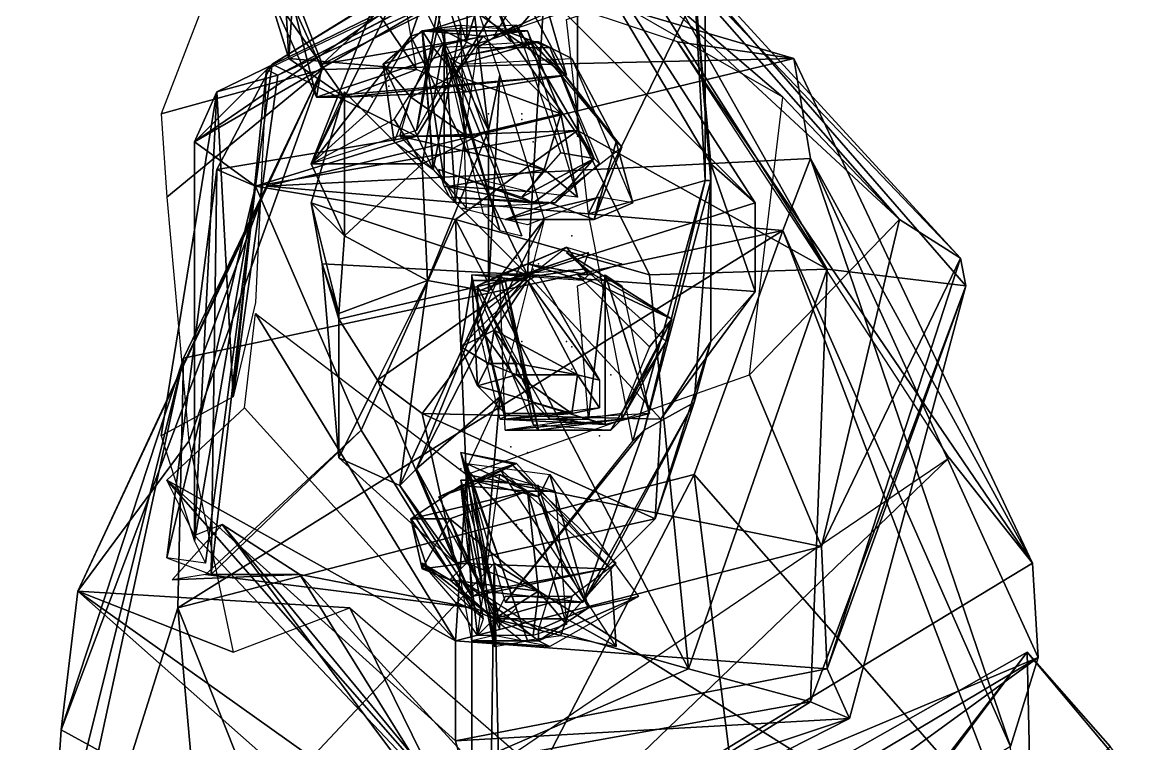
# Model space of a CAD drawing. Extents: x 4.9 to 9.1, y -6.1 to 13.5.
# Drawn here: x 7.2452 to 7.5819, y 5.7393 to 5.956 of the extents above; entities that cross this region are included whole.
import ezdxf

# ---------------------------------------------------------------- set-up
doc = ezdxf.new("R2010")
doc.units = 0
doc.layers.get('0').update_dxf_attribs({"linetype": 'CONTINUOUS'})

msp = doc.modelspace()

# ---------------------------------------------------------------- linework, layer by layer
at = {"color": 0}
for p in [(7.38357, 5.95513, -1.80833), (7.38691, 5.95347, -1.71333), (7.39024, 5.94847, -1.615), (7.33857, 5.94513, -1.30333), (7.35524, 5.9368, -1.4), (7.35024, 5.93347, -1.37667), (7.36857, 5.93013, -1.88167), (7.38524, 5.92847, -1.81), (7.38524, 5.92847, -1.80167), (7.39524, 5.92847, -1.72667), (7.39524, 5.9268, -1.73167), (7.36024, 5.92013, -1.45167), (7.39857, 5.92013, -1.63667), (7.41191, 5.9218, -1.63167), (7.41024, 5.8918, -1.61), (7.38191, 5.88513, -1.26167), (7.39357, 5.88513, -1.28667), (7.39357, 5.88513, -1.28667), (7.39857, 5.8818, -1.20167), (7.40024, 5.88347, -1.70333), (7.41357, 5.8618, -1.60167), (7.38357, 5.85847, -1.85167), (7.39524, 5.86013, -1.775), (7.39524, 5.86013, -1.775), (7.40857, 5.86013, -0.58), (7.41024, 5.86013, -1.7), (7.41024, 5.85847, -1.70167), (7.41024, 5.8518, -0.42167), (7.41024, 5.8518, -0.42167), (7.42191, 5.85013, -0.47), (7.42191, 5.85013, -0.47), (7.41857, 5.8318, -1.7), (7.39191, 5.82847, -1.64167), (7.39691, 5.8268, -1.59333), (7.37691, 5.8218, -1.59), (7.39357, 5.80513, -1.88167), (7.39524, 5.80347, -1.57833), (7.39857, 5.79847, -1.71333), (7.39857, 5.79847, -1.71333), (7.39691, 5.79013, -1.64667), (7.39691, 5.79013, -1.64667), (7.39191, 5.78347, -1.565), (7.41357, 5.78347, -1.56833)]:
    msp.add_point(p, dxfattribs=at)
for points in [[(7.33191, 5.91347, -1.37667), (7.38524, 6.04847, -1.445), (7.36357, 5.92347, -1.45167)], [(7.38524, 6.04847, -1.445), (7.33191, 5.91347, -1.37667), (7.38691, 6.02347, -1.385)], [(7.38024, 6.00513, -1.54), (7.36357, 5.92347, -1.45167), (7.38524, 6.04847, -1.445)], [(7.40191, 5.96347, -1.485), (7.35691, 6.0368, -1.34333), (7.40857, 5.94013, -1.41167)], [(7.35857, 5.97513, -1.295), (7.40857, 5.94013, -1.41167), (7.35691, 6.0368, -1.34333)], [(7.32524, 5.94513, -1.40667), (7.33024, 6.02347, -1.455), (7.31857, 5.9668, -1.48333)], [(7.33024, 6.02347, -1.455), (7.32524, 5.94513, -1.40667), (7.32191, 6.00347, -1.36833)], [(7.36191, 5.9518, -1.255), (7.38691, 6.02347, -1.385), (7.33191, 5.91347, -1.37667)], [(7.38691, 6.02347, -1.385), (7.36191, 5.9518, -1.255), (7.40191, 5.96513, -1.25833)], [(7.44691, 5.96847, -1.48833), (7.38691, 6.02347, -1.385), (7.45191, 5.91347, -1.40167)], [(7.46524, 5.9018, -1.29667), (7.45191, 5.91347, -1.40167), (7.38691, 6.02347, -1.385)], [(7.38691, 6.02347, -1.385), (7.40191, 5.96513, -1.25833), (7.46524, 5.9018, -1.29667)], [(7.37857, 5.95013, -1.51667), (7.40024, 6.02013, -1.62), (7.36357, 5.99513, -1.62167)], [(7.40024, 6.02013, -1.62), (7.37857, 5.95013, -1.51667), (7.38024, 6.00513, -1.54)], [(7.32024, 5.94347, -0.45167), (7.41857, 6.00347, -0.61833), (7.29691, 5.92013, -0.635)], [(7.42357, 5.99347, -0.79167), (7.29691, 5.92013, -0.635), (7.41857, 6.00347, -0.61833)], [(7.41857, 6.00347, -0.61833), (7.32024, 5.94347, -0.45167), (7.41191, 6.00013, -0.44167)], [(7.36357, 5.9418, -1.31333), (7.32191, 6.00347, -1.36833), (7.32524, 5.94513, -1.40667)], [(7.32191, 6.00347, -1.36833), (7.36357, 5.9418, -1.31333), (7.35857, 5.9718, -1.295)], [(7.36357, 5.92347, -1.45167), (7.38024, 6.00513, -1.54), (7.37857, 5.95013, -1.51667)], [(7.39191, 5.95013, -1.60833), (7.36857, 6.00513, -1.66), (7.38357, 5.95847, -1.66667)], [(7.36857, 6.00513, -1.66), (7.39191, 5.95013, -1.60833), (7.37357, 6.0018, -1.61)], [(7.41857, 6.00347, -0.61833), (7.41191, 6.00013, -0.44167), (7.48691, 5.8818, -0.44667)], [(7.48691, 5.8818, -0.44667), (7.52857, 5.8768, -0.62333), (7.41857, 6.00347, -0.61833)], [(7.52691, 5.88513, -0.805), (7.41857, 6.00347, -0.61833), (7.52857, 5.8768, -0.62333)], [(7.41857, 6.00347, -0.61833), (7.52691, 5.88513, -0.805), (7.42357, 5.99347, -0.79167)], [(7.36357, 5.9218, -0.40667), (7.41191, 6.00013, -0.44167), (7.32024, 5.94347, -0.45167)], [(7.41191, 6.00013, -0.44167), (7.36357, 5.9218, -0.40667), (7.41191, 5.92347, -0.32833)], [(7.41191, 5.92347, -0.32833), (7.48691, 5.8818, -0.44667), (7.41191, 6.00013, -0.44167)], [(7.38524, 5.92347, -1.52667), (7.36191, 5.9968, -1.62167), (7.38024, 5.96513, -1.635)], [(7.36191, 5.9968, -1.62167), (7.38524, 5.92347, -1.52667), (7.37191, 5.95013, -1.51)], [(7.33524, 5.9418, -0.15667), (7.31191, 5.99347, -0.42333), (7.28691, 5.92847, -0.42167)], [(7.29691, 5.92013, -0.635), (7.42357, 5.99347, -0.79167), (7.30357, 5.93513, -0.81167)], [(7.32191, 5.94013, -1.02333), (7.30357, 5.93513, -0.81167), (7.42357, 5.99347, -0.79167)], [(7.47691, 5.94513, -0.15667), (7.44191, 5.95013, -0.39167), (7.31191, 5.99347, -0.42333)], [(7.31191, 5.99347, -0.42333), (7.33524, 5.9418, -0.15667), (7.47691, 5.94513, -0.15667)], [(7.42357, 5.99347, -0.79167), (7.41524, 5.98347, -1.01833), (7.32191, 5.94013, -1.02333)], [(7.42357, 5.99347, -0.79167), (7.50857, 5.8968, -1.02333), (7.41524, 5.98347, -1.01833)], [(7.50857, 5.8968, -1.02333), (7.42357, 5.99347, -0.79167), (7.52691, 5.88513, -0.805)], [(7.38691, 5.9918, -1.51333), (7.33524, 5.94347, -1.50667), (7.32357, 5.97347, -1.49667)], [(7.38691, 5.9918, -1.51333), (7.38191, 5.9668, -1.525), (7.33524, 5.94347, -1.50667)], [(7.39524, 5.97847, -1.265), (7.32191, 5.94013, -1.02333), (7.41524, 5.98347, -1.01833)], [(7.41524, 5.98347, -1.01833), (7.47357, 5.93347, -1.265), (7.39524, 5.97847, -1.265)], [(7.47357, 5.93347, -1.265), (7.41524, 5.98347, -1.01833), (7.50857, 5.8968, -1.02333)], [(7.32191, 5.94013, -1.02333), (7.39524, 5.97847, -1.265), (7.31857, 5.9418, -1.25333)], [(7.32357, 5.97347, -1.49667), (7.33357, 5.93347, -1.48333), (7.31857, 5.9668, -1.48333)], [(7.33357, 5.93347, -1.48333), (7.32357, 5.97347, -1.49667), (7.33524, 5.94347, -1.50667)], [(7.40857, 5.94013, -1.41167), (7.35857, 5.97513, -1.295), (7.37857, 5.93513, -1.31833)], [(7.45024, 5.97013, -1.57667), (7.41524, 5.89847, -1.63667), (7.40857, 5.9568, -1.61667)], [(7.41524, 5.89847, -1.63667), (7.45024, 5.97013, -1.57667), (7.45024, 5.90847, -1.57667)], [(7.44691, 5.96847, -1.48833), (7.45024, 5.90847, -1.57667), (7.45024, 5.97013, -1.57667)], [(7.34191, 5.93347, -1.41333), (7.31857, 5.9668, -1.48333), (7.33357, 5.93347, -1.48333)], [(7.31857, 5.9668, -1.48333), (7.34191, 5.93347, -1.41333), (7.32524, 5.94513, -1.40667)], [(7.39357, 5.95347, -1.48667), (7.33524, 5.94347, -1.50667), (7.38191, 5.9668, -1.525)], [(7.38191, 5.9668, -1.525), (7.40191, 5.96347, -1.485), (7.39357, 5.95347, -1.48667)], [(7.45024, 5.90847, -1.57667), (7.44691, 5.96847, -1.48833), (7.45191, 5.90847, -1.49667)], [(7.45191, 5.91347, -1.40167), (7.45191, 5.90847, -1.49667), (7.44691, 5.96847, -1.48833)], [(7.39691, 5.88013, -1.20167), (7.40191, 5.96513, -1.25833), (7.36191, 5.9518, -1.255)], [(7.38524, 5.92347, -1.52667), (7.38024, 5.96513, -1.635), (7.38857, 5.94013, -1.63667)], [(7.38691, 5.9518, -1.615), (7.39191, 5.96013, -1.66), (7.41691, 5.96513, -1.66667)], [(7.41691, 5.96513, -1.66667), (7.42024, 5.96347, -1.63167), (7.38691, 5.9518, -1.615)], [(7.40857, 5.94013, -1.41167), (7.39357, 5.95347, -1.48667), (7.40191, 5.96347, -1.485)], [(7.39691, 5.88013, -1.20167), (7.46524, 5.9018, -1.29667), (7.40191, 5.96513, -1.25833)], [(7.33524, 5.94347, -1.50667), (7.39357, 5.95347, -1.48667), (7.33357, 5.93347, -1.48333)], [(7.40857, 5.94013, -1.41167), (7.33357, 5.93347, -1.48333), (7.39357, 5.95347, -1.48667)], [(7.36524, 5.95347, -1.82667), (7.36857, 5.94847, -1.87833), (7.35357, 5.94347, -1.87167)], [(7.35357, 5.94347, -1.87167), (7.36857, 5.9118, -1.83833), (7.36524, 5.95347, -1.82667)], [(7.39024, 5.95347, -1.77), (7.39357, 5.95513, -1.80667), (7.36524, 5.95347, -1.805)], [(7.37691, 5.95513, -1.795), (7.36524, 5.95347, -1.82667), (7.36857, 5.9118, -1.83833)], [(7.36524, 5.95347, -1.82667), (7.37691, 5.95513, -1.795), (7.39691, 5.95347, -1.80333)], [(7.37191, 5.90847, -1.77333), (7.36524, 5.95347, -1.805), (7.36857, 5.91347, -1.79833)], [(7.36524, 5.95347, -1.805), (7.37191, 5.95347, -1.76333), (7.39024, 5.95347, -1.77)], [(7.36524, 5.95347, -1.805), (7.37191, 5.90847, -1.77333), (7.37191, 5.95347, -1.76333)], [(7.36857, 5.94847, -1.87833), (7.36524, 5.95347, -1.82667), (7.38357, 5.9518, -1.83667)], [(7.39691, 5.95347, -1.80333), (7.38357, 5.9518, -1.83667), (7.36524, 5.95347, -1.82667)], [(7.36857, 5.9118, -1.83833), (7.37857, 5.90013, -1.79667), (7.37691, 5.95513, -1.795)], [(7.37524, 5.9018, -1.72167), (7.37191, 5.95347, -1.76333), (7.37191, 5.90847, -1.77333)], [(7.38191, 5.94847, -1.71333), (7.39024, 5.95347, -1.77), (7.37191, 5.95347, -1.76333)], [(7.37191, 5.95347, -1.76333), (7.37524, 5.9018, -1.72167), (7.38191, 5.94847, -1.71333)], [(7.39024, 5.95347, -1.77), (7.38191, 5.94847, -1.71333), (7.40357, 5.94847, -1.72)], [(7.39691, 5.95347, -1.80333), (7.40691, 5.92847, -1.845), (7.38357, 5.9518, -1.83667)], [(7.39357, 5.95513, -1.80667), (7.39024, 5.95347, -1.77), (7.41691, 5.91513, -1.77833)], [(7.40357, 5.94847, -1.72), (7.41691, 5.91513, -1.77833), (7.39024, 5.95347, -1.77)], [(7.41691, 5.91513, -1.77833), (7.40691, 5.9168, -1.81167), (7.39357, 5.95513, -1.80667)], [(7.40691, 5.92847, -1.845), (7.39691, 5.95347, -1.80333), (7.41191, 5.90347, -1.80333)], [(7.33191, 5.91347, -1.37667), (7.34857, 5.92847, -1.26167), (7.36191, 5.9518, -1.255)], [(7.39691, 5.88013, -1.20167), (7.36191, 5.9518, -1.255), (7.34857, 5.92847, -1.26167)], [(7.37191, 5.95013, -1.51), (7.36524, 5.91347, -1.45667), (7.35691, 5.9268, -1.45333)], [(7.36524, 5.91347, -1.45667), (7.37191, 5.95013, -1.51), (7.38524, 5.92347, -1.52667)], [(7.38357, 5.9518, -1.83667), (7.37524, 5.94013, -1.88833), (7.36857, 5.94847, -1.87833)], [(7.37357, 5.94513, -1.68), (7.39857, 5.95013, -1.72833), (7.37191, 5.94847, -1.72333)], [(7.39857, 5.95013, -1.72833), (7.37357, 5.94513, -1.68), (7.40024, 5.95013, -1.67667)], [(7.37691, 5.94347, -1.61167), (7.40024, 5.95013, -1.67667), (7.37357, 5.94513, -1.68)], [(7.37524, 5.94013, -1.88833), (7.38357, 5.9518, -1.83667), (7.40691, 5.92847, -1.845)], [(7.40024, 5.95013, -1.67667), (7.37691, 5.94347, -1.61167), (7.41024, 5.94513, -1.63667)], [(7.40024, 5.95013, -1.67667), (7.42524, 5.91847, -1.73333), (7.39857, 5.95013, -1.72833)], [(7.42524, 5.91847, -1.73333), (7.40024, 5.95013, -1.67667), (7.42357, 5.92013, -1.69833)], [(7.41024, 5.94513, -1.63667), (7.42357, 5.92013, -1.69833), (7.40024, 5.95013, -1.67667)], [(7.54857, 5.79347, -0.17667), (7.52357, 5.82513, -0.40833), (7.44191, 5.95013, -0.39167)], [(7.44191, 5.95013, -0.39167), (7.47691, 5.94513, -0.15667), (7.54857, 5.79347, -0.17667)], [(7.36191, 5.93347, -1.89), (7.35357, 5.94347, -1.87167), (7.36857, 5.94847, -1.87833)], [(7.36191, 5.93347, -1.89), (7.36857, 5.94847, -1.87833), (7.37524, 5.94013, -1.88833)], [(7.38857, 5.89347, -1.675), (7.37191, 5.94847, -1.72333), (7.38357, 5.89847, -1.725)], [(7.37191, 5.94847, -1.72333), (7.38857, 5.89347, -1.675), (7.37357, 5.94513, -1.68)], [(7.41691, 5.91513, -1.77833), (7.40357, 5.94847, -1.72), (7.41857, 5.91347, -1.735)], [(7.29691, 5.92013, -0.635), (7.31524, 5.9068, -0.45667), (7.32024, 5.94347, -0.45167)], [(7.32024, 5.94347, -0.45167), (7.30357, 5.9118, -0.34667), (7.36357, 5.9218, -0.40667)], [(7.30357, 5.9118, -0.34667), (7.32024, 5.94347, -0.45167), (7.31524, 5.9068, -0.45667)], [(7.31857, 5.9068, 0.09333), (7.47691, 5.94513, -0.15667), (7.33524, 5.9418, -0.15667)], [(7.47691, 5.94513, -0.15667), (7.31857, 5.9068, 0.09333), (7.48191, 5.91513, 0.11)], [(7.36357, 5.9418, -1.31333), (7.32524, 5.94513, -1.40667), (7.34191, 5.93347, -1.41333)], [(7.36191, 5.93347, -1.89), (7.35691, 5.92013, -1.87833), (7.35357, 5.94347, -1.87167)], [(7.36857, 5.9118, -1.83833), (7.35357, 5.94347, -1.87167), (7.35691, 5.92013, -1.87833)], [(7.39524, 5.8918, -1.61667), (7.37357, 5.94513, -1.68), (7.38857, 5.89347, -1.675)], [(7.37357, 5.94513, -1.68), (7.39524, 5.8918, -1.61667), (7.37691, 5.94347, -1.61167)], [(7.42357, 5.92013, -1.69833), (7.41024, 5.94513, -1.63667), (7.42857, 5.9018, -1.63167)], [(7.48191, 5.91513, 0.11), (7.54857, 5.79347, -0.17667), (7.47691, 5.94513, -0.15667)], [(7.29524, 5.83013, -0.335), (7.26191, 5.78513, -0.205), (7.33524, 5.9418, -0.15667)], [(7.31857, 5.9068, 0.09333), (7.33524, 5.9418, -0.15667), (7.26191, 5.78513, -0.205)], [(7.33524, 5.9418, -0.15667), (7.28691, 5.92847, -0.42167), (7.28857, 5.90347, -0.31667)], [(7.33524, 5.9418, -0.15667), (7.28857, 5.90347, -0.31667), (7.29524, 5.83013, -0.335)], [(7.30357, 5.93513, -0.81167), (7.32191, 5.94013, -1.02333), (7.30857, 5.84347, -1.03833)], [(7.31857, 5.9418, -1.25333), (7.30857, 5.84347, -1.03833), (7.32191, 5.94013, -1.02333)], [(7.30857, 5.84347, -1.03833), (7.31857, 5.9418, -1.25333), (7.31524, 5.8718, -1.26667)], [(7.33357, 5.93347, -1.48333), (7.40857, 5.94013, -1.41167), (7.34191, 5.93347, -1.41333)], [(7.34191, 5.93347, -1.41333), (7.37857, 5.93513, -1.31833), (7.36357, 5.9418, -1.31333)], [(7.37857, 5.93513, -1.31833), (7.34191, 5.93347, -1.41333), (7.40857, 5.94013, -1.41167)], [(7.36191, 5.93347, -1.89), (7.37524, 5.94013, -1.88833), (7.37857, 5.9218, -1.88833)], [(7.40691, 5.92847, -1.845), (7.37857, 5.9218, -1.88833), (7.37524, 5.94013, -1.88833)], [(7.38524, 5.87513, -1.52167), (7.38857, 5.94013, -1.63667), (7.40191, 5.8968, -1.63833)], [(7.38857, 5.94013, -1.63667), (7.38524, 5.87513, -1.52167), (7.38524, 5.92347, -1.52667)], [(7.29691, 5.80013, -0.645), (7.30357, 5.93513, -0.81167), (7.28691, 5.8318, -0.81333)], [(7.30857, 5.84347, -1.03833), (7.28691, 5.8318, -0.81333), (7.30357, 5.93513, -0.81167)], [(7.30357, 5.93513, -0.81167), (7.29691, 5.80013, -0.645), (7.29691, 5.92013, -0.635)], [(7.34191, 5.93513, -1.255), (7.33191, 5.91347, -1.37667), (7.34191, 5.8918, -1.37667)], [(7.34191, 5.8918, -1.37667), (7.33191, 5.9018, -1.26667), (7.34191, 5.93513, -1.255)], [(7.39691, 5.88013, -1.20167), (7.34191, 5.93513, -1.255), (7.33191, 5.9018, -1.26667)], [(7.36191, 5.93347, -1.89), (7.37857, 5.9218, -1.88833), (7.35857, 5.9218, -1.87833)], [(7.50857, 5.8968, -1.02333), (7.46357, 5.85013, -1.27), (7.47357, 5.93347, -1.265)], [(7.33191, 5.91347, -1.37667), (7.35691, 5.9268, -1.45333), (7.36524, 5.91347, -1.45667)], [(7.37857, 5.9218, -1.88833), (7.40691, 5.92847, -1.845), (7.40191, 5.9118, -1.845)], [(7.41191, 5.90347, -1.80333), (7.40191, 5.9118, -1.845), (7.40691, 5.92847, -1.845)], [(7.41191, 5.92347, -0.32833), (7.31524, 5.9068, -0.3), (7.37524, 5.8968, -0.29667)], [(7.31524, 5.9068, -0.3), (7.41191, 5.92347, -0.32833), (7.36357, 5.9218, -0.40667)], [(7.38524, 5.92347, -1.52667), (7.36691, 5.87847, -1.465), (7.36524, 5.91347, -1.45667)], [(7.36691, 5.87847, -1.465), (7.38524, 5.92347, -1.52667), (7.38524, 5.87513, -1.52167)], [(7.37524, 5.8968, -0.29667), (7.43357, 5.88013, -0.31833), (7.41191, 5.92347, -0.32833)], [(7.48691, 5.8818, -0.44667), (7.41191, 5.92347, -0.32833), (7.43357, 5.88013, -0.31833)], [(7.31524, 5.9068, -0.45667), (7.29691, 5.92013, -0.635), (7.29691, 5.80013, -0.645)], [(7.31524, 5.9068, -0.3), (7.36357, 5.9218, -0.40667), (7.30357, 5.9118, -0.34667)], [(7.40191, 5.9118, -1.845), (7.35857, 5.9218, -1.87833), (7.37857, 5.9218, -1.88833)], [(7.35857, 5.9218, -1.87833), (7.40191, 5.9118, -1.845), (7.37357, 5.9068, -1.825)], [(7.42524, 5.91847, -1.73333), (7.42357, 5.92013, -1.69833), (7.41691, 5.8968, -1.69)], [(7.42857, 5.9018, -1.63167), (7.41691, 5.8968, -1.69), (7.42357, 5.92013, -1.69833)], [(7.41691, 5.91513, -1.77833), (7.39524, 5.90347, -1.81), (7.40691, 5.9168, -1.81167)], [(7.41691, 5.8968, -1.69), (7.40357, 5.9018, -1.73), (7.42524, 5.91847, -1.73333)], [(7.47357, 5.89347, 0.355), (7.48191, 5.91513, 0.11), (7.31857, 5.9068, 0.09333)], [(7.36524, 5.91347, -1.45667), (7.34191, 5.8918, -1.37667), (7.33191, 5.91347, -1.37667)], [(7.34191, 5.8918, -1.37667), (7.36524, 5.91347, -1.45667), (7.36691, 5.87847, -1.465)], [(7.39524, 5.90347, -1.81), (7.41691, 5.91513, -1.77833), (7.39857, 5.9018, -1.77667)], [(7.40524, 5.9018, -1.73333), (7.39857, 5.9018, -1.77667), (7.41691, 5.91513, -1.77833)], [(7.41691, 5.91513, -1.77833), (7.41857, 5.91347, -1.735), (7.40524, 5.9018, -1.73333)], [(7.45191, 5.90847, -1.49667), (7.45191, 5.91347, -1.40167), (7.45191, 5.86013, -1.405)], [(7.46524, 5.87513, -1.28167), (7.45191, 5.86013, -1.405), (7.45191, 5.91347, -1.40167)], [(7.45191, 5.91347, -1.40167), (7.46524, 5.9018, -1.29667), (7.46524, 5.87513, -1.28167)], [(7.48191, 5.91513, 0.11), (7.47357, 5.89347, 0.355), (7.54191, 5.73847, 0.28167)], [(7.54857, 5.79347, -0.17667), (7.48191, 5.91513, 0.11), (7.55024, 5.76513, 0.06167)], [(7.54191, 5.73847, 0.28167), (7.55024, 5.76513, 0.06167), (7.48191, 5.91513, 0.11)], [(7.30191, 5.79013, -0.275), (7.30357, 5.9118, -0.34667), (7.28857, 5.79513, -0.34833)], [(7.31524, 5.9068, -0.45667), (7.28857, 5.79513, -0.34833), (7.30357, 5.9118, -0.34667)], [(7.30357, 5.9118, -0.34667), (7.30191, 5.79013, -0.275), (7.31524, 5.9068, -0.3)], [(7.39857, 5.9018, -1.77667), (7.37024, 5.9118, -1.79833), (7.39524, 5.90347, -1.81)], [(7.37024, 5.9118, -1.79833), (7.39857, 5.9018, -1.77667), (7.37191, 5.9068, -1.775)], [(7.39691, 5.90513, -1.80667), (7.37357, 5.9068, -1.825), (7.40191, 5.9118, -1.845)], [(7.40191, 5.9118, -1.845), (7.41191, 5.90347, -1.80333), (7.39691, 5.90513, -1.80667)], [(7.26191, 5.78513, -0.205), (7.25691, 5.74347, 0.05833), (7.31857, 5.9068, 0.09333)], [(7.29357, 5.85513, 0.37167), (7.31857, 5.9068, 0.09333), (7.25691, 5.74347, 0.05833)], [(7.28857, 5.79513, -0.34833), (7.31524, 5.9068, -0.45667), (7.30024, 5.79347, -0.46)], [(7.31857, 5.9068, 0.09333), (7.29357, 5.85513, 0.37167), (7.47357, 5.89347, 0.355)], [(7.29691, 5.80013, -0.645), (7.30024, 5.79347, -0.46), (7.31524, 5.9068, -0.45667)], [(7.34691, 5.83347, -0.25667), (7.31524, 5.9068, -0.3), (7.30191, 5.79013, -0.275)], [(7.34691, 5.83347, -0.25667), (7.37524, 5.8968, -0.29667), (7.31524, 5.9068, -0.3)], [(7.37357, 5.90347, -1.73), (7.37191, 5.9068, -1.775), (7.39857, 5.9018, -1.77667)], [(7.37357, 5.9068, -1.825), (7.39691, 5.90513, -1.80667), (7.38357, 5.90847, -1.83167)], [(7.45024, 5.90847, -1.57667), (7.42857, 5.83013, -1.57), (7.41524, 5.89847, -1.63667)], [(7.42857, 5.83013, -1.57), (7.45024, 5.90847, -1.57667), (7.43191, 5.83347, -1.57)], [(7.45191, 5.90847, -1.49667), (7.43191, 5.83347, -1.57), (7.45024, 5.90847, -1.57667)], [(7.43191, 5.83347, -1.57), (7.45191, 5.90847, -1.49667), (7.44691, 5.8418, -1.49833)], [(7.45191, 5.86013, -1.405), (7.44691, 5.8418, -1.49833), (7.45191, 5.90847, -1.49667)], [(7.33191, 5.9018, -1.26667), (7.34191, 5.8918, -1.37667), (7.34024, 5.86847, -1.38)], [(7.34024, 5.86847, -1.38), (7.33524, 5.88347, -1.27), (7.33191, 5.9018, -1.26667)], [(7.39691, 5.88013, -1.20167), (7.33191, 5.9018, -1.26667), (7.33524, 5.88347, -1.27)], [(7.39857, 5.9018, -1.77667), (7.40524, 5.9018, -1.73333), (7.37357, 5.90347, -1.73)], [(7.39024, 5.8968, -1.66667), (7.37691, 5.90013, -1.715), (7.40357, 5.9018, -1.73)], [(7.41857, 5.90347, -1.63), (7.39024, 5.8968, -1.66667), (7.41691, 5.8968, -1.69)], [(7.39024, 5.8968, -1.66667), (7.41857, 5.90347, -1.63), (7.39691, 5.89513, -1.61667)], [(7.40357, 5.9018, -1.73), (7.41691, 5.8968, -1.69), (7.39024, 5.8968, -1.66667)], [(7.39691, 5.88013, -1.20167), (7.46524, 5.87513, -1.28167), (7.46524, 5.9018, -1.29667)], [(7.41691, 5.8968, -1.69), (7.42857, 5.9018, -1.63167), (7.41857, 5.90347, -1.63)], [(7.34691, 5.83347, -0.25667), (7.38024, 5.78013, -0.27), (7.37524, 5.8968, -0.29667)], [(7.36357, 5.8218, -1.53), (7.40191, 5.8968, -1.63833), (7.38857, 5.84347, -1.61833)], [(7.40191, 5.8968, -1.63833), (7.36357, 5.8218, -1.53), (7.38524, 5.87513, -1.52167)], [(7.44524, 5.7618, -0.30833), (7.37524, 5.8968, -0.29667), (7.38024, 5.78013, -0.27)], [(7.37524, 5.8968, -0.29667), (7.44524, 5.7618, -0.30833), (7.43357, 5.88013, -0.31833)], [(7.46357, 5.85013, -1.27), (7.50857, 5.8968, -1.02333), (7.48524, 5.79847, -1.03667)], [(7.52691, 5.88513, -0.805), (7.48524, 5.79847, -1.03667), (7.50857, 5.8968, -1.02333)], [(7.29191, 5.78013, 0.575), (7.47357, 5.89347, 0.355), (7.29357, 5.85513, 0.37167)], [(7.47357, 5.89347, 0.355), (7.29191, 5.78013, 0.575), (7.44691, 5.82013, 0.57333)], [(7.36691, 5.87847, -1.465), (7.34024, 5.86847, -1.38), (7.34191, 5.8918, -1.37667)], [(7.47357, 5.89347, 0.355), (7.44691, 5.82013, 0.57333), (7.54357, 5.71013, 0.435)], [(7.54357, 5.71013, 0.435), (7.54191, 5.73847, 0.28167), (7.47357, 5.89347, 0.355)], [(7.40857, 5.88847, -1.68167), (7.39691, 5.88347, -1.73167), (7.38191, 5.8768, -1.73667)], [(7.38191, 5.8768, -1.73667), (7.38524, 5.87013, -1.69833), (7.40857, 5.88847, -1.68167)], [(7.40857, 5.88847, -1.68167), (7.41524, 5.88013, -1.73333), (7.39691, 5.88347, -1.73167)], [(7.41524, 5.88013, -1.73333), (7.40857, 5.88847, -1.68167), (7.42524, 5.88347, -1.68333)], [(7.39024, 5.87847, -1.66), (7.41024, 5.88513, -1.695), (7.38191, 5.87513, -1.69333)], [(7.41024, 5.88513, -1.695), (7.39024, 5.87847, -1.66), (7.41524, 5.8868, -1.65167)], [(7.41357, 5.8818, -1.59833), (7.41524, 5.8868, -1.65167), (7.39024, 5.87847, -1.66)], [(7.44024, 5.8668, -1.65333), (7.43857, 5.86013, -1.705), (7.40857, 5.8868, -1.695)], [(7.40857, 5.8868, -1.695), (7.41691, 5.88013, -1.65167), (7.44024, 5.8668, -1.65333)], [(7.48524, 5.79847, -1.03667), (7.52691, 5.88513, -0.805), (7.48691, 5.7618, -0.815)], [(7.52857, 5.8768, -0.62333), (7.48691, 5.7618, -0.815), (7.52691, 5.88513, -0.805)], [(7.33524, 5.88347, -1.27), (7.34024, 5.86847, -1.38), (7.34024, 5.82513, -1.385)], [(7.34024, 5.82513, -1.385), (7.34024, 5.8668, -1.27333), (7.33524, 5.88347, -1.27)], [(7.39691, 5.88013, -1.20167), (7.33524, 5.88347, -1.27), (7.34024, 5.8668, -1.27333)], [(7.38857, 5.88013, -1.77333), (7.38191, 5.8768, -1.73667), (7.39691, 5.88347, -1.73167)], [(7.39691, 5.88347, -1.73167), (7.41357, 5.87847, -1.77667), (7.38857, 5.88013, -1.77333)], [(7.39024, 5.87847, -1.66), (7.38857, 5.88013, -1.61667), (7.41357, 5.8818, -1.59833)], [(7.41357, 5.87847, -1.77667), (7.39691, 5.88347, -1.73167), (7.41524, 5.88013, -1.73333)], [(7.48691, 5.8818, -0.44667), (7.43357, 5.88013, -0.31833), (7.44524, 5.7618, -0.30833)], [(7.44524, 5.7618, -0.30833), (7.48191, 5.7518, -0.44333), (7.48691, 5.8818, -0.44667)], [(7.52857, 5.8768, -0.62333), (7.48691, 5.8818, -0.44667), (7.48191, 5.7518, -0.44333)], [(7.39691, 5.88013, -1.20167), (7.34024, 5.8668, -1.27333), (7.35191, 5.84847, -1.265)], [(7.34024, 5.82513, -1.385), (7.36691, 5.87847, -1.465), (7.35857, 5.8168, -1.47667)], [(7.36691, 5.87847, -1.465), (7.34024, 5.82513, -1.385), (7.34024, 5.86847, -1.38)], [(7.39691, 5.88013, -1.20167), (7.35191, 5.84847, -1.265), (7.36524, 5.83847, -1.26833)], [(7.38524, 5.87513, -1.52167), (7.35857, 5.8168, -1.47667), (7.36691, 5.87847, -1.465)], [(7.39691, 5.88013, -1.20167), (7.36524, 5.83847, -1.26833), (7.43691, 5.8368, -1.26833)], [(7.38024, 5.87847, -1.81167), (7.37691, 5.85847, -1.84833), (7.38191, 5.8468, -1.85167)], [(7.39691, 5.87847, -1.81833), (7.38691, 5.86347, -1.85167), (7.37691, 5.85847, -1.84833)], [(7.37691, 5.85847, -1.84833), (7.38024, 5.87847, -1.81167), (7.39691, 5.87847, -1.81833)], [(7.38024, 5.88013, -1.77667), (7.39691, 5.87847, -1.81833), (7.38024, 5.87847, -1.81167)], [(7.39691, 5.87847, -1.81833), (7.38024, 5.88013, -1.77667), (7.40024, 5.88013, -1.775)], [(7.38024, 5.87847, -1.81167), (7.39024, 5.8368, -1.775), (7.38024, 5.88013, -1.77667)], [(7.38191, 5.8468, -1.85167), (7.39024, 5.83847, -1.81), (7.38024, 5.87847, -1.81167)], [(7.39024, 5.8368, -1.775), (7.38024, 5.87847, -1.81167), (7.39024, 5.83847, -1.81)], [(7.38191, 5.8768, -1.73667), (7.38857, 5.88013, -1.77333), (7.38191, 5.86513, -1.77667)], [(7.39024, 5.87847, -1.66), (7.38191, 5.87513, -1.69333), (7.39857, 5.83513, -1.70167)], [(7.38691, 5.86347, -1.85167), (7.39691, 5.87847, -1.81833), (7.41191, 5.85013, -1.81833)], [(7.38857, 5.88013, -1.61667), (7.39024, 5.87847, -1.66), (7.40024, 5.83347, -1.665)], [(7.40024, 5.83347, -1.665), (7.39024, 5.83347, -1.605), (7.38857, 5.88013, -1.61667)], [(7.39857, 5.83513, -1.70167), (7.40024, 5.83347, -1.665), (7.39024, 5.87847, -1.66)], [(7.39691, 5.88013, -1.20167), (7.43691, 5.8368, -1.26833), (7.46524, 5.87513, -1.28167)], [(7.39691, 5.87847, -1.81833), (7.40024, 5.88013, -1.775), (7.41857, 5.84847, -1.785)], [(7.41857, 5.84847, -1.785), (7.41191, 5.85013, -1.81833), (7.39691, 5.87847, -1.81833)], [(7.41191, 5.88013, -1.60667), (7.44024, 5.8668, -1.65333), (7.41691, 5.88013, -1.65167)], [(7.44024, 5.8668, -1.65333), (7.41191, 5.88013, -1.60667), (7.43357, 5.85847, -1.59167)], [(7.42024, 5.88013, -1.735), (7.41524, 5.8368, -1.77167), (7.41191, 5.8768, -1.77667)], [(7.41524, 5.8368, -1.77167), (7.42024, 5.88013, -1.735), (7.42024, 5.83513, -1.73667)], [(7.43357, 5.83847, -1.68667), (7.42024, 5.83513, -1.73667), (7.42024, 5.88013, -1.735)], [(7.42024, 5.88013, -1.735), (7.42524, 5.8768, -1.69), (7.43357, 5.83847, -1.68667)], [(7.35857, 5.8168, -1.47667), (7.38524, 5.87513, -1.52167), (7.36357, 5.8218, -1.53)], [(7.38191, 5.86513, -1.77667), (7.39857, 5.8418, -1.72667), (7.38191, 5.8768, -1.73667)], [(7.38524, 5.87013, -1.69833), (7.38191, 5.8768, -1.73667), (7.39857, 5.8418, -1.72667)], [(7.45191, 5.86013, -1.405), (7.46524, 5.87513, -1.28167), (7.43691, 5.8368, -1.26833)], [(7.48191, 5.7518, -0.44333), (7.49357, 5.7468, -0.64333), (7.52857, 5.8768, -0.62333)], [(7.48691, 5.7618, -0.815), (7.52857, 5.8768, -0.62333), (7.49357, 5.7468, -0.64333)], [(7.31524, 5.86847, -1.26667), (7.37524, 5.77013, -1.04), (7.31191, 5.84013, -1.03833)], [(7.37524, 5.77013, -1.04), (7.31524, 5.86847, -1.26667), (7.37857, 5.82013, -1.275)], [(7.39857, 5.8418, -1.72667), (7.40357, 5.8368, -1.69), (7.38524, 5.87013, -1.69833)], [(7.34024, 5.82513, -1.385), (7.35191, 5.84847, -1.265), (7.34024, 5.8668, -1.27333)], [(7.39857, 5.8418, -1.72667), (7.38191, 5.86513, -1.77667), (7.38857, 5.8368, -1.77667)], [(7.43857, 5.86013, -1.705), (7.44024, 5.8668, -1.65333), (7.42524, 5.8368, -1.665)], [(7.42524, 5.83847, -1.59667), (7.42524, 5.8368, -1.665), (7.44024, 5.8668, -1.65333)], [(7.44024, 5.8668, -1.65333), (7.43357, 5.85847, -1.59167), (7.42524, 5.83847, -1.59667)], [(7.38524, 5.85347, -1.85167), (7.37691, 5.85847, -1.84833), (7.38691, 5.86347, -1.85167)], [(7.38524, 5.85347, -1.85167), (7.38691, 5.86347, -1.85167), (7.39357, 5.85347, -1.855)], [(7.41191, 5.85013, -1.81833), (7.39357, 5.85347, -1.855), (7.38691, 5.86347, -1.85167)], [(7.38524, 5.85347, -1.85167), (7.38191, 5.8468, -1.85167), (7.37691, 5.85847, -1.84833)], [(7.42524, 5.8368, -1.665), (7.42191, 5.83347, -1.70833), (7.43857, 5.86013, -1.705)], [(7.44691, 5.8418, -1.49833), (7.45191, 5.86013, -1.405), (7.43524, 5.8068, -1.40167)], [(7.43691, 5.8368, -1.26833), (7.43524, 5.8068, -1.40167), (7.45191, 5.86013, -1.405)], [(7.24524, 5.6318, 0.44667), (7.29357, 5.85513, 0.37167), (7.25357, 5.69347, 0.29333)], [(7.29357, 5.85513, 0.37167), (7.24524, 5.6318, 0.44667), (7.29191, 5.78013, 0.575)], [(7.25691, 5.74347, 0.05833), (7.25357, 5.69347, 0.29333), (7.29357, 5.85513, 0.37167)], [(7.38524, 5.85347, -1.85167), (7.39357, 5.85013, -1.84667), (7.38191, 5.8468, -1.85167)], [(7.38524, 5.85347, -1.85167), (7.39357, 5.85347, -1.855), (7.39357, 5.85013, -1.84667)], [(7.41191, 5.85013, -1.81833), (7.39357, 5.85013, -1.84667), (7.39357, 5.85347, -1.855)], [(7.35191, 5.84847, -1.265), (7.34024, 5.82513, -1.385), (7.37524, 5.79347, -1.38667)], [(7.37524, 5.79347, -1.38667), (7.36524, 5.83847, -1.26833), (7.35191, 5.84847, -1.265)], [(7.48524, 5.79847, -1.03667), (7.37857, 5.82013, -1.275), (7.46357, 5.85013, -1.27)], [(7.41024, 5.83847, -1.81833), (7.38191, 5.8468, -1.85167), (7.39357, 5.85013, -1.84667)], [(7.39357, 5.85013, -1.84667), (7.41191, 5.85013, -1.81833), (7.41024, 5.83847, -1.81833)], [(7.41857, 5.84013, -1.77667), (7.41024, 5.83847, -1.81833), (7.41191, 5.85013, -1.81833)], [(7.41191, 5.85013, -1.81833), (7.41857, 5.84847, -1.785), (7.41857, 5.84013, -1.77667)], [(7.38191, 5.8468, -1.85167), (7.41024, 5.83847, -1.81833), (7.39024, 5.83847, -1.81)], [(7.38857, 5.84347, -1.61833), (7.38357, 5.78513, -1.54167), (7.36357, 5.8218, -1.53)], [(7.38357, 5.78513, -1.54167), (7.38857, 5.84347, -1.61833), (7.37857, 5.8218, -1.59667)], [(7.38857, 5.8368, -1.77667), (7.42024, 5.83513, -1.73667), (7.39857, 5.8418, -1.72667)], [(7.40357, 5.8368, -1.69), (7.39857, 5.8418, -1.72667), (7.42024, 5.83513, -1.73667)], [(7.44691, 5.8418, -1.49833), (7.41357, 5.7818, -1.55167), (7.43191, 5.83347, -1.57)], [(7.41357, 5.7818, -1.55167), (7.44691, 5.8418, -1.49833), (7.42024, 5.7918, -1.49)], [(7.43524, 5.8068, -1.40167), (7.42024, 5.7918, -1.49), (7.44691, 5.8418, -1.49833)], [(7.28857, 5.81847, -0.81333), (7.31191, 5.84013, -1.03833), (7.37524, 5.77013, -1.04)], [(7.36524, 5.83847, -1.26833), (7.37524, 5.79347, -1.38667), (7.43524, 5.8068, -1.40167)], [(7.43524, 5.8068, -1.40167), (7.43691, 5.8368, -1.26833), (7.36524, 5.83847, -1.26833)], [(7.41024, 5.83847, -1.81833), (7.41857, 5.84013, -1.77667), (7.39024, 5.8368, -1.775)], [(7.42524, 5.8368, -1.665), (7.42524, 5.83847, -1.59667), (7.39024, 5.83347, -1.605)], [(7.39024, 5.8368, -1.775), (7.39024, 5.83847, -1.81), (7.41024, 5.83847, -1.81833)], [(7.42024, 5.83513, -1.73667), (7.43357, 5.83847, -1.68667), (7.40357, 5.8368, -1.69)], [(7.42024, 5.83513, -1.73667), (7.38857, 5.8368, -1.77667), (7.41524, 5.8368, -1.77167)], [(7.39024, 5.83347, -1.605), (7.40024, 5.83347, -1.665), (7.42524, 5.8368, -1.665)], [(7.40024, 5.83347, -1.665), (7.39857, 5.83513, -1.70167), (7.42191, 5.83347, -1.70833)], [(7.42191, 5.83347, -1.70833), (7.42524, 5.8368, -1.665), (7.40024, 5.83347, -1.665)], [(7.34691, 5.83347, -0.25667), (7.30024, 5.79013, -0.275), (7.38024, 5.78013, -0.27)], [(7.43191, 5.83347, -1.57), (7.39024, 5.7818, -1.565), (7.42857, 5.83013, -1.57)], [(7.39024, 5.7818, -1.565), (7.43191, 5.83347, -1.57), (7.41357, 5.7818, -1.55167)], [(7.26191, 5.78513, -0.205), (7.29524, 5.83013, -0.335), (7.30857, 5.7668, -0.35167)], [(7.35857, 5.8168, -1.47667), (7.37524, 5.79347, -1.38667), (7.34024, 5.82513, -1.385)], [(7.37691, 5.8268, -1.58167), (7.38024, 5.8168, -1.63167), (7.38857, 5.77513, -1.615)], [(7.37691, 5.8268, -1.58167), (7.39357, 5.82347, -1.63333), (7.38024, 5.8168, -1.63167)], [(7.39357, 5.82347, -1.63333), (7.37691, 5.8268, -1.58167), (7.39191, 5.82347, -1.6)], [(7.38857, 5.77513, -1.615), (7.39357, 5.78013, -1.565), (7.37691, 5.8268, -1.58167)], [(7.39191, 5.69847, -0.20667), (7.38857, 5.73347, -0.46667), (7.52357, 5.82513, -0.40833)], [(7.52357, 5.82513, -0.40833), (7.54857, 5.79347, -0.17667), (7.39191, 5.69847, -0.20667)], [(7.36357, 5.8218, -1.53), (7.38024, 5.78347, -1.48), (7.35857, 5.8168, -1.47667)], [(7.38024, 5.78347, -1.48), (7.36357, 5.8218, -1.53), (7.38357, 5.78513, -1.54167)], [(7.39357, 5.82347, -1.63333), (7.38857, 5.8218, -1.65833), (7.37024, 5.81347, -1.65667)], [(7.37024, 5.81347, -1.65667), (7.38024, 5.8168, -1.63167), (7.39357, 5.82347, -1.63333)], [(7.37857, 5.82347, -1.65), (7.40024, 5.81347, -1.675), (7.38024, 5.81847, -1.67667)], [(7.40024, 5.81347, -1.675), (7.37857, 5.82347, -1.65), (7.40357, 5.82013, -1.64667)], [(7.38024, 5.81847, -1.67667), (7.39691, 5.77013, -1.65167), (7.37857, 5.82347, -1.65)], [(7.41357, 5.7818, -1.55167), (7.37857, 5.8218, -1.59667), (7.39024, 5.7818, -1.565)], [(7.37857, 5.8218, -1.59667), (7.41357, 5.7818, -1.55167), (7.38357, 5.78513, -1.54167)], [(7.38857, 5.8218, -1.65833), (7.39357, 5.82347, -1.63333), (7.42191, 5.7918, -1.63667)], [(7.42191, 5.7918, -1.63667), (7.42357, 5.76847, -1.64833), (7.38857, 5.8218, -1.65833)], [(7.39191, 5.82347, -1.6), (7.42191, 5.7918, -1.63667), (7.39357, 5.82347, -1.63333)], [(7.42191, 5.7918, -1.63667), (7.39191, 5.82347, -1.6), (7.42357, 5.79347, -1.595)], [(7.28857, 5.81847, -0.81333), (7.38357, 5.71013, -0.64833), (7.29691, 5.8018, -0.64333)], [(7.38357, 5.71013, -0.64833), (7.28857, 5.81847, -0.81333), (7.37524, 5.74013, -0.82)], [(7.37524, 5.77013, -1.04), (7.37524, 5.74013, -0.82), (7.28857, 5.81847, -0.81333)], [(7.35024, 5.63347, 0.65333), (7.44691, 5.82013, 0.57333), (7.29191, 5.78013, 0.575)], [(7.44691, 5.82013, 0.57333), (7.35024, 5.63347, 0.65333), (7.46857, 5.64847, 0.64)], [(7.37857, 5.82013, -1.275), (7.48524, 5.79847, -1.03667), (7.37524, 5.77013, -1.04)], [(7.38857, 5.82013, -1.71167), (7.39691, 5.81513, -1.75167), (7.37691, 5.8168, -1.74333)], [(7.37691, 5.8168, -1.74333), (7.38191, 5.7718, -1.715), (7.38857, 5.82013, -1.71167)], [(7.38691, 5.76847, -1.68667), (7.37691, 5.81847, -1.71167), (7.38691, 5.78347, -1.71667)], [(7.38024, 5.81847, -1.67667), (7.40024, 5.8168, -1.71), (7.37691, 5.81847, -1.71167)], [(7.37691, 5.81847, -1.71167), (7.38691, 5.76847, -1.68667), (7.38024, 5.81847, -1.67667)], [(7.40024, 5.8168, -1.71), (7.38024, 5.81847, -1.67667), (7.40024, 5.81347, -1.675)], [(7.39691, 5.77013, -1.65167), (7.38024, 5.81847, -1.67667), (7.38691, 5.76847, -1.68667)], [(7.39691, 5.81513, -1.75167), (7.38857, 5.82013, -1.71167), (7.40524, 5.81513, -1.71)], [(7.40357, 5.82013, -1.64667), (7.41524, 5.78013, -1.67), (7.40024, 5.81347, -1.675)], [(7.41524, 5.78013, -1.67), (7.40357, 5.82013, -1.64667), (7.43024, 5.78347, -1.655)], [(7.46857, 5.64847, 0.64), (7.54357, 5.71013, 0.435), (7.44691, 5.82013, 0.57333)], [(7.37524, 5.79347, -1.38667), (7.35857, 5.8168, -1.47667), (7.38024, 5.78347, -1.48)], [(7.36191, 5.8068, -1.775), (7.37691, 5.8168, -1.74333), (7.39691, 5.81513, -1.75167)], [(7.36191, 5.8068, -1.775), (7.38357, 5.7768, -1.745), (7.37691, 5.8168, -1.74333)], [(7.39691, 5.81513, -1.75167), (7.37357, 5.8068, -1.78833), (7.36191, 5.8068, -1.775)], [(7.37024, 5.81347, -1.65667), (7.38857, 5.77513, -1.615), (7.38024, 5.8168, -1.63167)], [(7.37357, 5.8068, -1.78833), (7.39691, 5.81513, -1.75167), (7.40024, 5.78513, -1.75667)], [(7.38191, 5.7718, -1.715), (7.37691, 5.8168, -1.74333), (7.38357, 5.7768, -1.745)], [(7.40857, 5.77513, -1.71667), (7.40024, 5.78513, -1.75667), (7.39691, 5.81513, -1.75167)], [(7.39691, 5.81513, -1.75167), (7.40524, 5.81513, -1.71), (7.40857, 5.77513, -1.71667)], [(7.40024, 5.81347, -1.675), (7.40691, 5.79513, -1.72667), (7.40024, 5.8168, -1.71)], [(7.38857, 5.77513, -1.615), (7.37024, 5.81347, -1.65667), (7.38857, 5.77347, -1.65)], [(7.40691, 5.79513, -1.72667), (7.40024, 5.81347, -1.675), (7.41524, 5.78013, -1.67)], [(7.30524, 5.80513, -0.46167), (7.32857, 5.79013, -0.41667), (7.29024, 5.78847, -0.35333)], [(7.30524, 5.80513, -0.46167), (7.29691, 5.8018, -0.64333), (7.38357, 5.71013, -0.64833)], [(7.32857, 5.79013, -0.41667), (7.30524, 5.80513, -0.46167), (7.38857, 5.69347, -0.46167)], [(7.38357, 5.71013, -0.64833), (7.38857, 5.69347, -0.46167), (7.30524, 5.80513, -0.46167)], [(7.36524, 5.7918, -1.78667), (7.36191, 5.8068, -1.775), (7.37357, 5.8068, -1.78833)], [(7.36524, 5.7918, -1.78667), (7.36691, 5.7918, -1.77833), (7.36191, 5.8068, -1.775)], [(7.38357, 5.7768, -1.745), (7.36191, 5.8068, -1.775), (7.36691, 5.7918, -1.77833)], [(7.36524, 5.7918, -1.78667), (7.37357, 5.8068, -1.78833), (7.37857, 5.79347, -1.78333)], [(7.40024, 5.78513, -1.75667), (7.37857, 5.79347, -1.78333), (7.37357, 5.8068, -1.78833)], [(7.42024, 5.7918, -1.49), (7.43524, 5.8068, -1.40167), (7.37524, 5.79347, -1.38667)], [(7.48691, 5.7618, -0.815), (7.37524, 5.77013, -1.04), (7.48524, 5.79847, -1.03667)], [(7.41524, 5.78013, -1.67), (7.40024, 5.77347, -1.72167), (7.40691, 5.79513, -1.72667)], [(7.39191, 5.56513, 0.50833), (7.28357, 5.68347, 0.58833), (7.38691, 5.79347, 0.58)], [(7.38357, 5.5618, 0.67333), (7.38691, 5.79347, 0.58), (7.28357, 5.68347, 0.58833)], [(7.36524, 5.7918, -1.78667), (7.37357, 5.78847, -1.78167), (7.36524, 5.79347, -1.77833)], [(7.36524, 5.7918, -1.78667), (7.37857, 5.79347, -1.78333), (7.37357, 5.78847, -1.78167)], [(7.38691, 5.7768, -1.74167), (7.36524, 5.79347, -1.77833), (7.37357, 5.78847, -1.78167)], [(7.36524, 5.79347, -1.77833), (7.38691, 5.7768, -1.74167), (7.37524, 5.7818, -1.74667)], [(7.40024, 5.78513, -1.75667), (7.37357, 5.78847, -1.78167), (7.37857, 5.79347, -1.78333)], [(7.37524, 5.79347, -1.38667), (7.38024, 5.78347, -1.48), (7.42024, 5.7918, -1.49)], [(7.38357, 5.78513, -1.54167), (7.42024, 5.7918, -1.49), (7.38024, 5.78347, -1.48)], [(7.38357, 5.5618, 0.67333), (7.48524, 5.7318, 0.6), (7.38691, 5.79347, 0.58)], [(7.42024, 5.7918, -1.49), (7.38357, 5.78513, -1.54167), (7.41357, 5.7818, -1.55167)], [(7.39191, 5.56513, 0.50833), (7.38691, 5.79347, 0.58), (7.48524, 5.7318, 0.6)], [(7.55024, 5.76513, 0.06167), (7.39191, 5.69847, -0.20667), (7.54857, 5.79347, -0.17667)], [(7.42357, 5.79347, -1.595), (7.40857, 5.7768, -1.61833), (7.42191, 5.7918, -1.63667)], [(7.40857, 5.7768, -1.61833), (7.42357, 5.79347, -1.595), (7.41024, 5.78347, -1.56333)], [(7.42357, 5.76847, -1.64833), (7.42191, 5.7918, -1.63667), (7.40857, 5.7768, -1.61833)], [(7.30024, 5.79013, -0.275), (7.29024, 5.78847, -0.35333), (7.32857, 5.79013, -0.41667)], [(7.32857, 5.79013, -0.41667), (7.38024, 5.78013, -0.27), (7.30024, 5.79013, -0.275)], [(7.38024, 5.78013, -0.27), (7.32857, 5.79013, -0.41667), (7.38024, 5.73347, -0.33667)], [(7.38857, 5.69347, -0.46167), (7.38024, 5.73347, -0.33667), (7.32857, 5.79013, -0.41667)], [(7.37357, 5.78847, -1.78167), (7.40024, 5.78513, -1.75667), (7.38691, 5.7768, -1.74167)], [(7.40024, 5.77013, -1.69), (7.37691, 5.78847, -1.71167), (7.40024, 5.77347, -1.72167)], [(7.37691, 5.78847, -1.71167), (7.40024, 5.77013, -1.69), (7.38024, 5.77013, -1.68)], [(7.26191, 5.78513, -0.205), (7.39357, 5.66847, 0.025), (7.25691, 5.74347, 0.05833)], [(7.26191, 5.78513, -0.205), (7.30857, 5.7668, -0.35167), (7.34357, 5.78013, -0.46833)], [(7.34357, 5.78013, -0.46833), (7.38357, 5.69847, -0.20667), (7.26191, 5.78513, -0.205)], [(7.39357, 5.66847, 0.025), (7.26191, 5.78513, -0.205), (7.38357, 5.69847, -0.20667)], [(7.39857, 5.7718, -1.72167), (7.38691, 5.7768, -1.74167), (7.40024, 5.78513, -1.75667)], [(7.40024, 5.78513, -1.75667), (7.40857, 5.77513, -1.71667), (7.39857, 5.7718, -1.72167)], [(7.38191, 5.7718, -1.715), (7.37524, 5.7818, -1.74667), (7.38691, 5.7768, -1.74167)], [(7.41024, 5.78347, -1.56333), (7.38691, 5.7768, -1.60667), (7.40857, 5.7768, -1.61833)], [(7.38691, 5.7768, -1.60667), (7.41024, 5.78347, -1.56333), (7.39024, 5.78347, -1.57333)], [(7.43024, 5.78347, -1.655), (7.40024, 5.77013, -1.69), (7.41524, 5.78013, -1.67)], [(7.40024, 5.77013, -1.69), (7.43024, 5.78347, -1.655), (7.40357, 5.76847, -1.645)], [(7.31191, 5.55347, 0.565), (7.29191, 5.78013, 0.575), (7.24524, 5.6318, 0.44667)], [(7.29191, 5.78013, 0.575), (7.31191, 5.55347, 0.565), (7.35024, 5.63347, 0.65333)], [(7.38357, 5.69847, -0.20667), (7.34357, 5.78013, -0.46833), (7.39524, 5.73513, -0.475)], [(7.38024, 5.78013, -0.27), (7.38024, 5.73347, -0.33667), (7.44524, 5.7618, -0.30833)], [(7.40024, 5.77347, -1.72167), (7.41524, 5.78013, -1.67), (7.40024, 5.77013, -1.69)], [(7.38691, 5.7768, -1.74167), (7.39857, 5.7718, -1.72167), (7.38191, 5.7718, -1.715)], [(7.38691, 5.7768, -1.60667), (7.39524, 5.77013, -1.64667), (7.40691, 5.7718, -1.65167)], [(7.40691, 5.7718, -1.65167), (7.40857, 5.7768, -1.61833), (7.38691, 5.7768, -1.60667)], [(7.40857, 5.7768, -1.61833), (7.40691, 5.7718, -1.65167), (7.42357, 5.76847, -1.64833)], [(7.38024, 5.77013, -1.68), (7.40357, 5.76847, -1.645), (7.38691, 5.7718, -1.64833)], [(7.37524, 5.77013, -1.04), (7.48691, 5.7618, -0.815), (7.37524, 5.74013, -0.82)], [(7.40357, 5.76847, -1.645), (7.38024, 5.77013, -1.68), (7.40024, 5.77013, -1.69)], [(7.37857, 5.64013, 0.26167), (7.39357, 5.6718, 0.03), (7.55024, 5.76513, 0.06167)], [(7.55024, 5.76513, 0.06167), (7.54191, 5.73847, 0.28167), (7.37857, 5.64013, 0.26167)], [(7.54691, 5.7668, 0.505), (7.57191, 5.73847, 0.42333), (7.38691, 5.55347, 0.38333)], [(7.38691, 5.55347, 0.38333), (7.39191, 5.56513, 0.50833), (7.54691, 5.7668, 0.505)], [(7.48524, 5.7318, 0.6), (7.54691, 5.7668, 0.505), (7.39191, 5.56513, 0.50833)], [(7.39191, 5.69847, -0.20667), (7.55024, 5.76513, 0.06167), (7.39357, 5.6718, 0.03)], [(7.54691, 5.7668, 0.505), (7.48524, 5.7318, 0.6), (7.55191, 5.54013, 0.64)], [(7.57191, 5.73847, 0.42333), (7.54691, 5.7668, 0.505), (7.58191, 5.72513, 0.52167)], [(7.55191, 5.54013, 0.64), (7.58191, 5.72513, 0.52167), (7.54691, 5.7668, 0.505)], [(7.49357, 5.7468, -0.64333), (7.37524, 5.74013, -0.82), (7.48691, 5.7618, -0.815)], [(7.48191, 5.7518, -0.44333), (7.44524, 5.7618, -0.30833), (7.38024, 5.73347, -0.33667)], [(7.38024, 5.73347, -0.33667), (7.38857, 5.69347, -0.46167), (7.48191, 5.7518, -0.44333)], [(7.49357, 5.7468, -0.64333), (7.48191, 5.7518, -0.44333), (7.38857, 5.69347, -0.46167)], [(7.37524, 5.74013, -0.82), (7.49357, 5.7468, -0.64333), (7.38357, 5.71013, -0.64833)], [(7.38857, 5.69347, -0.46167), (7.38357, 5.71013, -0.64833), (7.49357, 5.7468, -0.64333)], [(7.25357, 5.69347, 0.29333), (7.25691, 5.74347, 0.05833), (7.39357, 5.66847, 0.025)]]:
    msp.add_3dface(points, dxfattribs=at)

doc.saveas('drawing.dxf')
